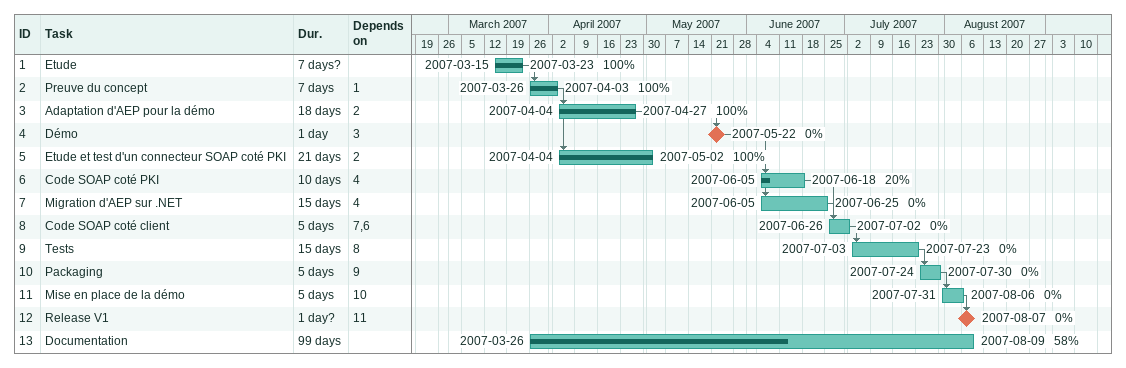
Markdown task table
| ID | Task | Duration | Start | Finish | Predecessors | % complete |
|---|---|---|---|---|---|---|
| 1 | Etude | 7d? | 2007-03-15 | 2007-03-23 |  | 100 |
| 2 | Preuve du concept | 7d | 2007-03-26 | 2007-04-03 | 1 | 100 |
| 3 | Adaptation d'AEP pour la démo | 18d | 2007-04-04 | 2007-04-27 | 2 | 100 |
| 4 | Démo | 1d | 2007-05-22 | 2007-05-22 | 3 | 0 |
| 5 | Etude et test d'un connecteur SOAP coté PKI | 21d | 2007-04-04 | 2007-05-02 | 2 | 100 |
| 6 | Code SOAP coté PKI | 10d | 2007-06-05 | 2007-06-18 | 4 | 20 |
| 7 | Migration d'AEP sur .NET | 15d | 2007-06-05 | 2007-06-25 | 4 | 0 |
| 8 | Code SOAP coté client | 5d | 2007-06-26 | 2007-07-02 | 7, 6 | 0 |
| 9 | Tests | 15d | 2007-07-03 | 2007-07-23 | 8 | 0 |
| 10 | Packaging | 5d | 2007-07-24 | 2007-07-30 | 9 | 0 |
| 11 | Mise en place de la démo | 5d | 2007-07-31 | 2007-08-06 | 10 | 0 |
| 12 | Release V1 | 1d? | 2007-08-07 | 2007-08-07 | 11 | 0 |
| 13 | Documentation | 99d | 2007-03-26 | 2007-08-09 |  | 58 |
